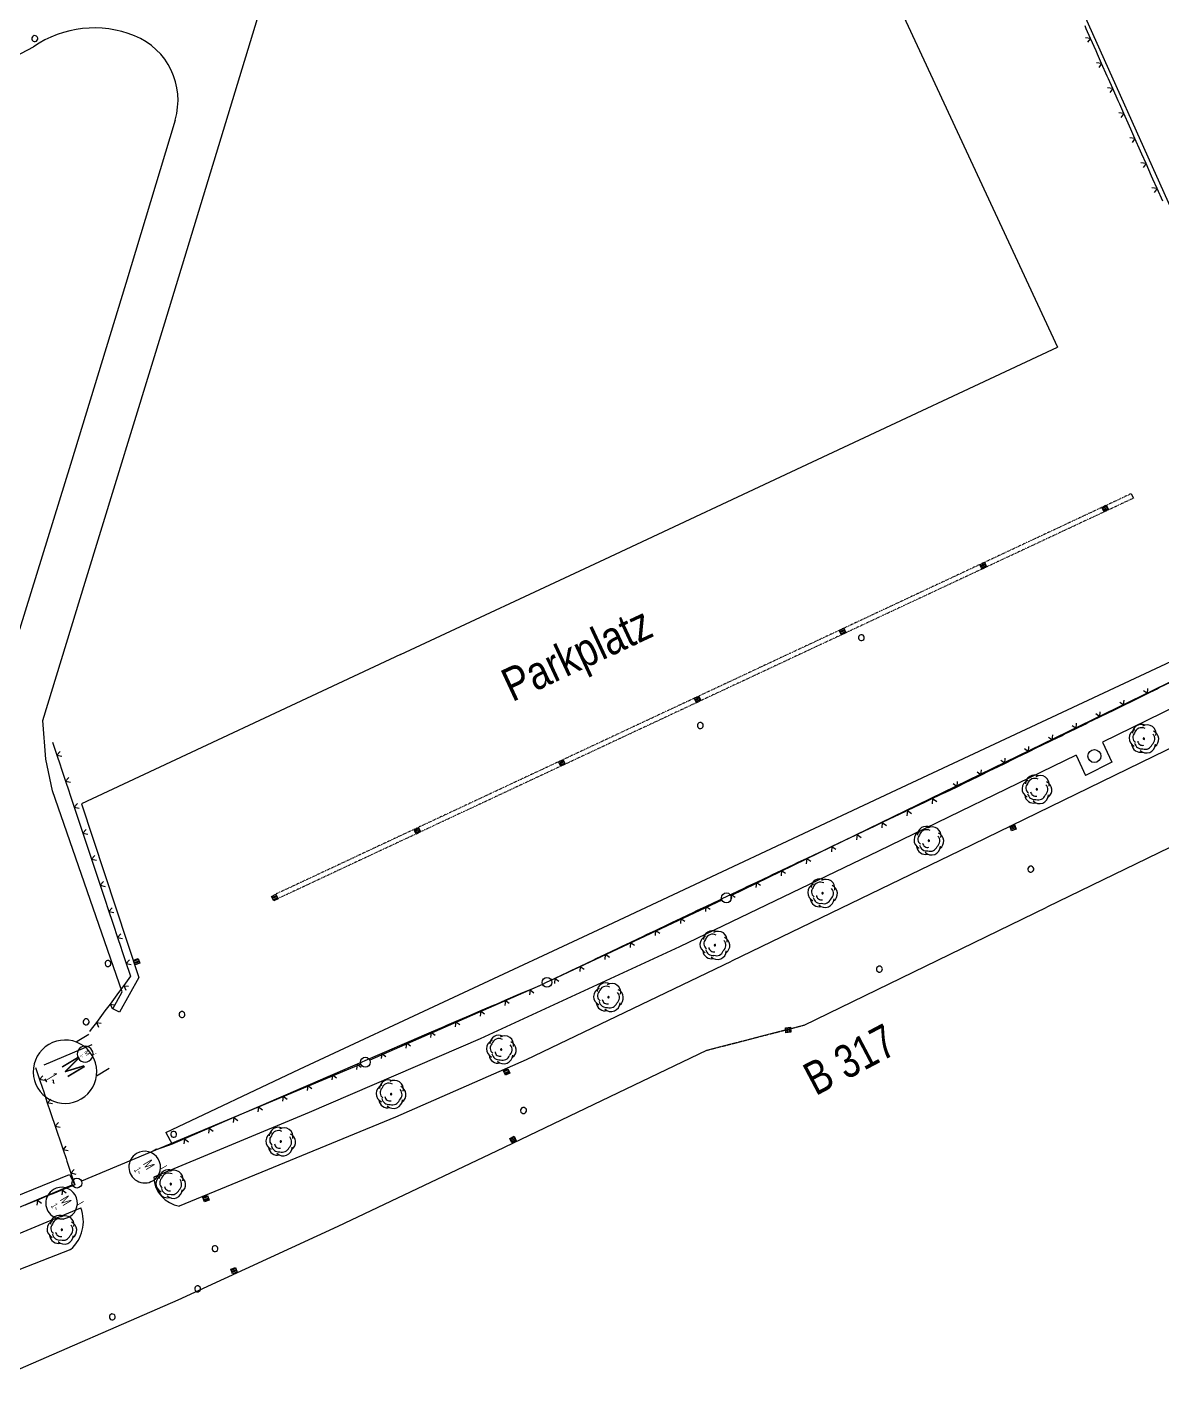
# Model space of a CAD drawing. Header units: millimetres. Extents: x 18890 to 178151, y 13973 to 138738.
# Drawn here: x 73997 to 85452, y 18805 to 32413 of the extents above; entities that cross this region are included whole.
import ezdxf
from ezdxf.enums import TextEntityAlignment as Align

# ---------------------------------------------------------------- set-up
doc = ezdxf.new("R2010")
doc.units = ezdxf.units.MM
doc.linetypes.add('DOT', pattern=[0.25, 0, -0.25])
doc.linetypes.add('HIDDEN', pattern=[0.375, 0.25, -0.125])
doc.layers.add('A0_Grundriß', color=7, linetype='Continuous', lineweight=50)
doc.layers.add('Lageplan', color=7, linetype='Continuous')
doc.styles.add('1', font='TXT')
doc.styles.add('2', font='TXT')

# ---------------------------------------------------------------- blocks, each defined once
blk = doc.blocks.new('Lageplan 6.OG')
at = {"layer": 'Lageplan'}
for p, q in [((-30789, -7448), (-27682, -14388)), ((-30878, -11372), (-28875, -15686)), ((-37884, -15440), (-36901, -12214)), ((-37884, -15440), (-36901, -12214)), ((-40059, -13099), (-39208, -12655)), ((-37780, -13393), (-38276, -15044)), ((-37780, -13393), (-38276, -15044)), ((-38276, -15044), (-38835, -16869)), ((-38276, -15044), (-38835, -16869)), ((-38686, -18057), (-37884, -15440)), ((-38686, -18057), (-37884, -15440)), ((-31346, -16842), (-28875, -15686)), ((-38835, -16869), (-39350, -18536)), ((-33443, -17825), (-31346, -16842)), ((-33443, -17825), (-31346, -16842)), ((-28426, -17305), (-28382, -17281)), ((-28382, -17281), (-28358, -17326)), ((-28129, -17165), (-28108, -17211)), ((-28403, -17349), (-28426, -17305)), ((-28420, -17316), (-28376, -17292)), ((-28370, -17303), (-28414, -17327)), ((-28408, -17338), (-28364, -17314)), ((-28358, -17326), (-28403, -17349)), ((-35503, -18789), (-33443, -17825)), ((-35503, -18789), (-33443, -17825)), ((-29656, -17882), (-29612, -17858)), ((-29656, -17882), (-29612, -17858)), ((-29633, -17926), (-29656, -17882)), ((-29633, -17926), (-29656, -17882)), ((-29651, -17893), (-29606, -17869)), ((-29651, -17893), (-29606, -17869)), ((-29601, -17880), (-29645, -17904)), ((-29601, -17880), (-29645, -17904)), ((-29639, -17915), (-29595, -17891)), ((-29639, -17915), (-29595, -17891)), ((-29589, -17902), (-29633, -17926)), ((-29589, -17902), (-29633, -17926)), ((-29612, -17858), (-29589, -17902)), ((-29612, -17858), (-29589, -17902)), ((-39113, -19453), (-38686, -18057)), ((-39113, -19453), (-38686, -18057)), ((-26012, -18226), (-32170, -21224)), ((-25994, -18481), (-28418, -19674)), ((-31076, -18546), (-31031, -18524)), ((-31076, -18546), (-31031, -18524)), ((-31054, -18591), (-31076, -18546)), ((-31054, -18591), (-31076, -18546)), ((-31070, -18557), (-31025, -18535)), ((-31070, -18557), (-31025, -18535)), ((-31020, -18546), (-31065, -18568)), ((-31020, -18546), (-31065, -18568)), ((-31059, -18579), (-31014, -18557)), ((-31059, -18579), (-31014, -18557)), ((-31009, -18569), (-31054, -18591)), ((-31009, -18569), (-31054, -18591)), ((-31031, -18524), (-31009, -18569)), ((-31031, -18524), (-31009, -18569)), ((-35503, -18789), (-38724, -20297)), ((-30497, -20156), (-27674, -18833)), ((-32540, -19230), (-32495, -19208)), ((-32540, -19230), (-32495, -19208)), ((-32518, -19275), (-32540, -19230)), ((-32518, -19275), (-32540, -19230)), ((-32534, -19241), (-32490, -19219)), ((-32534, -19241), (-32490, -19219)), ((-32484, -19231), (-32529, -19252)), ((-32484, -19231), (-32529, -19252)), ((-32524, -19264), (-32479, -19242)), ((-32524, -19264), (-32479, -19242)), ((-32473, -19253), (-32518, -19275)), ((-32473, -19253), (-32518, -19275)), ((-32495, -19208), (-32473, -19253)), ((-32495, -19208), (-32473, -19253)), ((-39083, -19844), (-39113, -19453)), ((-39083, -19844), (-39113, -19453)), ((-27508, -19624), (-29861, -20769)), ((-28418, -19674), (-28324, -19876)), ((-39018, -20164), (-39083, -19844)), ((-33909, -19872), (-33864, -19850)), ((-33909, -19872), (-33864, -19850)), ((-33904, -19884), (-33859, -19862)), ((-33904, -19884), (-33859, -19862)), ((-33864, -19850), (-33842, -19895)), ((-33864, -19850), (-33842, -19895)), ((-28686, -19805), (-30679, -20774)), ((-28686, -19805), (-28590, -20009)), ((-33887, -19917), (-33909, -19872)), ((-33887, -19917), (-33909, -19872)), ((-33853, -19873), (-33898, -19895)), ((-33853, -19873), (-33898, -19895)), ((-33893, -19906), (-33848, -19884)), ((-33893, -19906), (-33848, -19884)), ((-33842, -19895), (-33887, -19917)), ((-33842, -19895), (-33887, -19917)), ((-28324, -19876), (-28590, -20009)), ((-38313, -22193), (-39018, -20164)), ((-33407, -21520), (-30497, -20156)), ((-26698, -20232), (-28980, -21339)), ((-38724, -20297), (-38145, -22048)), ((-35368, -20557), (-35323, -20535)), ((-35363, -20568), (-35318, -20546)), ((-35323, -20535), (-35301, -20580)), ((-29355, -20520), (-29308, -20503)), ((-29338, -20567), (-29355, -20520)), ((-29304, -20514), (-29351, -20532)), ((-29347, -20543), (-29300, -20526)), ((-29295, -20538), (-29342, -20555)), ((-29308, -20503), (-29291, -20550)), ((-35346, -20602), (-35368, -20557)), ((-35312, -20557), (-35357, -20579)), ((-35352, -20590), (-35307, -20568)), ((-35301, -20580), (-35346, -20602)), ((-29291, -20550), (-29338, -20567)), ((-30679, -20774), (-32690, -21738)), ((-29861, -20769), (-32165, -21885)), ((-36806, -21231), (-36761, -21209)), ((-36800, -21242), (-36755, -21220)), ((-36761, -21209), (-36739, -21254)), ((-36784, -21276), (-36806, -21231)), ((-36750, -21231), (-36795, -21253)), ((-36789, -21264), (-36744, -21242)), ((-36739, -21254), (-36784, -21276)), ((-32260, -21267), (-33981, -22077)), ((-31430, -22529), (-28980, -21339)), ((-36524, -22975), (-33407, -21520)), ((-32690, -21738), (-34700, -22669)), ((-38198, -21873), (-38151, -21856)), ((-38181, -21920), (-38198, -21873)), ((-38147, -21867), (-38194, -21884)), ((-38189, -21896), (-38143, -21879)), ((-38138, -21891), (-38185, -21908)), ((-38134, -21903), (-38181, -21920)), ((-38151, -21856), (-38134, -21903)), ((-34234, -22878), (-32165, -21885)), ((-38145, -22048), (-38342, -22399)), ((-34072, -22118), (-35814, -22884)), ((-38406, -22365), (-38313, -22193)), ((-38342, -22399), (-38406, -22365)), ((-31620, -22556), (-31570, -22551)), ((-31616, -22606), (-31620, -22556)), ((-31608, -22555), (-31603, -22604)), ((-31591, -22603), (-31595, -22554)), ((-31583, -22552), (-31578, -22602)), ((-31570, -22551), (-31566, -22601)), ((-34700, -22669), (-36426, -23411)), ((-31566, -22601), (-31616, -22606)), ((-34532, -23800), (-32413, -22783)), ((-35905, -22923), (-38725, -24105)), ((-37872, -23613), (-36524, -22975)), ((-35552, -23456), (-34234, -22878)), ((-34465, -22990), (-34420, -22970)), ((-34445, -23036), (-34465, -22990)), ((-34415, -22981), (-34460, -23002)), ((-34455, -23013), (-34410, -22993)), ((-34420, -22970), (-34400, -23016)), ((-34405, -23004), (-34450, -23024)), ((-34400, -23016), (-34445, -23036)), ((-36426, -23411), (-37993, -24065)), ((-37736, -24355), (-35552, -23456)), ((-37872, -23613), (-37809, -23730)), ((-34402, -23673), (-34357, -23652)), ((-34382, -23718), (-34402, -23673)), ((-34351, -23664), (-34397, -23684)), ((-34392, -23695), (-34347, -23675)), ((-34357, -23652), (-34336, -23698)), ((-36132, -24558), (-34532, -23800)), ((-34341, -23687), (-34387, -23707)), ((-34336, -23698), (-34382, -23718)), ((-40208, -24592), (-38845, -24038)), ((-38845, -24038), (-38791, -24141)), ((-40752, -24954), (-38817, -24143)), ((-37499, -24268), (-37452, -24251)), ((-37482, -24315), (-37499, -24268)), ((-37448, -24263), (-37495, -24280)), ((-37491, -24292), (-37444, -24275)), ((-37440, -24286), (-37487, -24303)), ((-37435, -24298), (-37482, -24315)), ((-37452, -24251), (-37435, -24298)), ((-40209, -24986), (-38731, -24374)), ((-37749, -25302), (-36132, -24558)), ((-38833, -24793), (-40072, -25282)), ((-37218, -24993), (-37171, -24976)), ((-37201, -25040), (-37218, -24993)), ((-37166, -24988), (-37213, -25005)), ((-37209, -25016), (-37162, -24999)), ((-37158, -25011), (-37205, -25028)), ((-37154, -25023), (-37201, -25040)), ((-37171, -24976), (-37154, -25023)), ((-39495, -26062), (-37749, -25302))]:
    blk.add_line(p, q, dxfattribs=at)
at = {"layer": 'Lageplan', "color": 1}
for p, q in [((-28583, -12474), (-28596, -12444)), ((-28541, -12569), (-28583, -12474)), ((-28541, -12569), (-28592, -12564)), ((-28541, -12569), (-28570, -12609)), ((-28484, -12696), (-28541, -12569)), ((-28471, -12727), (-28484, -12696)), ((-28429, -12822), (-28471, -12727)), ((-28429, -12822), (-28480, -12816)), ((-28429, -12822), (-28458, -12862)), ((-28372, -12949), (-28429, -12822)), ((-28359, -12979), (-28372, -12949)), ((-28316, -13074), (-28359, -12979)), ((-28317, -13074), (-28368, -13069)), ((-28316, -13074), (-28346, -13114)), ((-28260, -13201), (-28316, -13074)), ((-28246, -13232), (-28260, -13201)), ((-28204, -13327), (-28256, -13321)), ((-28204, -13327), (-28246, -13232)), ((-28204, -13327), (-28233, -13367)), ((-28148, -13454), (-28204, -13327)), ((-28134, -13484), (-28148, -13454)), ((-28092, -13579), (-28144, -13574)), ((-28092, -13579), (-28134, -13484)), ((-28092, -13579), (-28121, -13619)), ((-28036, -13706), (-28092, -13579)), ((-28022, -13737), (-28036, -13706)), ((-27980, -13832), (-28022, -13737)), ((-27980, -13831), (-28032, -13826)), ((-27980, -13832), (-28009, -13872)), ((-27924, -13959), (-27980, -13832)), ((-27910, -13989), (-27924, -13959)), ((-27868, -14084), (-27910, -13989)), ((-27868, -14084), (-27920, -14078)), ((-27868, -14084), (-27897, -14124)), ((-27811, -14211), (-27868, -14084)), ((-28086, -19241), (-27965, -19182)), ((-27965, -19182), (-28006, -19154)), ((-27966, -19182), (-27962, -19130)), ((-27965, -19182), (-27875, -19138)), ((-27875, -19138), (-27846, -19123)), ((-27846, -19123), (-27725, -19064)), ((-28326, -19359), (-28205, -19299)), ((-28205, -19299), (-28246, -19272)), ((-28206, -19300), (-28202, -19248)), ((-28205, -19299), (-28115, -19255)), ((-28115, -19255), (-28086, -19241)), ((-28566, -19476), (-28445, -19417)), ((-28445, -19417), (-28486, -19389)), ((-28446, -19417), (-28442, -19366)), ((-28445, -19417), (-28355, -19373)), ((-28355, -19373), (-28326, -19359)), ((-28835, -19608), (-28806, -19594)), ((-28806, -19594), (-28685, -19535)), ((-28685, -19535), (-28726, -19507)), ((-28686, -19535), (-28682, -19483)), ((-28685, -19535), (-28595, -19490)), ((-28595, -19490), (-28566, -19476)), ((-39016, -19672), (-38972, -19804)), ((-39016, -19672), (-38972, -19804)), ((-29166, -19770), (-29162, -19718)), ((-29166, -19770), (-29075, -19725)), ((-29075, -19725), (-29046, -19711)), ((-29046, -19711), (-28926, -19652)), ((-28925, -19652), (-28966, -19625)), ((-28926, -19653), (-28922, -19601)), ((-28926, -19652), (-28835, -19608)), ((-38972, -19804), (-38939, -19767)), ((-38972, -19804), (-38939, -19767)), ((-38972, -19804), (-38939, -19903)), ((-38972, -19804), (-38921, -19814)), ((-38972, -19804), (-38939, -19903)), ((-38972, -19804), (-38921, -19814)), ((-29405, -19887), (-29446, -19860)), ((-29405, -19887), (-29446, -19860)), ((-29406, -19888), (-29402, -19836)), ((-29406, -19888), (-29402, -19836)), ((-29406, -19888), (-29315, -19843)), ((-29406, -19888), (-29315, -19843)), ((-29315, -19843), (-29286, -19829)), ((-29315, -19843), (-29286, -19829)), ((-29286, -19829), (-29166, -19770)), ((-29165, -19770), (-29206, -19742)), ((-38939, -19903), (-38929, -19935)), ((-38939, -19903), (-38929, -19935)), ((-38929, -19935), (-38885, -20067)), ((-29645, -20005), (-29686, -19977)), ((-29646, -20005), (-29642, -19953)), ((-29646, -20005), (-29555, -19961)), ((-29555, -19961), (-29526, -19947)), ((-29526, -19947), (-29406, -19888)), ((-29526, -19947), (-29406, -19888)), ((-38885, -20067), (-38852, -20030)), ((-38885, -20067), (-38852, -20166)), ((-38885, -20067), (-38834, -20077)), ((-30006, -20182), (-29886, -20123)), ((-29885, -20123), (-29927, -20095)), ((-29886, -20123), (-29883, -20071)), ((-29886, -20123), (-29795, -20078)), ((-29795, -20078), (-29766, -20064)), ((-29766, -20064), (-29646, -20005)), ((-38852, -20166), (-38841, -20197)), ((-38841, -20197), (-38797, -20330)), ((-30134, -20243), (-30230, -20288)), ((-30135, -20243), (-30139, -20295)), ((-30006, -20182), (-30134, -20243)), ((-30134, -20243), (-30093, -20271)), ((-38797, -20330), (-38764, -20293)), ((-38797, -20330), (-38764, -20429)), ((-38797, -20330), (-38746, -20340)), ((-30484, -20409), (-30515, -20424)), ((-30388, -20364), (-30484, -20409)), ((-30389, -20364), (-30393, -20416)), ((-30260, -20303), (-30388, -20364)), ((-30388, -20364), (-30347, -20392)), ((-30230, -20288), (-30260, -20303)), ((-38764, -20429), (-38754, -20460)), ((-38754, -20460), (-38710, -20592)), ((-30769, -20545), (-30897, -20606)), ((-30738, -20530), (-30769, -20545)), ((-30642, -20485), (-30738, -20530)), ((-30643, -20485), (-30647, -20537)), ((-30515, -20424), (-30642, -20485)), ((-30642, -20485), (-30601, -20513)), ((-38710, -20592), (-38677, -20555)), ((-38710, -20592), (-38677, -20692)), ((-38710, -20593), (-38659, -20603)), ((-31023, -20666), (-31151, -20727)), ((-30992, -20651), (-31023, -20666)), ((-30897, -20606), (-30992, -20651)), ((-30897, -20606), (-30901, -20658)), ((-30896, -20606), (-30855, -20634)), ((-38677, -20692), (-38666, -20723)), ((-38666, -20723), (-38622, -20855)), ((-38622, -20855), (-38589, -20818)), ((-31277, -20787), (-31405, -20848)), ((-31246, -20772), (-31277, -20787)), ((-31151, -20727), (-31246, -20772)), ((-31151, -20727), (-31155, -20779)), ((-31150, -20727), (-31110, -20755)), ((-38622, -20855), (-38589, -20954)), ((-38622, -20855), (-38571, -20866)), ((-38589, -20954), (-38579, -20986)), ((-31531, -20908), (-31659, -20969)), ((-31501, -20893), (-31531, -20908)), ((-31405, -20848), (-31501, -20893)), ((-31405, -20848), (-31409, -20900)), ((-31405, -20848), (-31364, -20876)), ((-38579, -20986), (-38535, -21118)), ((-38535, -21118), (-38502, -21081)), ((-31913, -21090), (-32009, -21135)), ((-31913, -21090), (-31917, -21142)), ((-31785, -21029), (-31913, -21090)), ((-31913, -21089), (-31872, -21118)), ((-31754, -21014), (-31785, -21029)), ((-31659, -20969), (-31754, -21014)), ((-31659, -20969), (-31663, -21021)), ((-31659, -20968), (-31618, -20997)), ((-38535, -21118), (-38502, -21217)), ((-38535, -21118), (-38484, -21129)), ((-38502, -21217), (-38491, -21249)), ((-32167, -21211), (-32263, -21256)), ((-32167, -21211), (-32171, -21263)), ((-32039, -21150), (-32167, -21211)), ((-32167, -21210), (-32126, -21239)), ((-32009, -21135), (-32039, -21150)), ((-38491, -21249), (-38447, -21381)), ((-38447, -21381), (-38414, -21344)), ((-32421, -21332), (-32517, -21377)), ((-32422, -21332), (-32426, -21384)), ((-32293, -21271), (-32421, -21332)), ((-32421, -21332), (-32380, -21360)), ((-32263, -21256), (-32293, -21271)), ((-38447, -21381), (-38414, -21480)), ((-38447, -21381), (-38396, -21392)), ((-38414, -21480), (-38404, -21512)), ((-32771, -21498), (-32802, -21513)), ((-32675, -21453), (-32771, -21498)), ((-32676, -21453), (-32680, -21505)), ((-32548, -21392), (-32675, -21453)), ((-32675, -21452), (-32634, -21481)), ((-32517, -21377), (-32548, -21392)), ((-38404, -21512), (-38360, -21644)), ((-38360, -21644), (-38327, -21607)), ((-33056, -21634), (-33183, -21695)), ((-33025, -21619), (-33056, -21634)), ((-32929, -21574), (-33025, -21619)), ((-32930, -21574), (-32934, -21626)), ((-32802, -21513), (-32929, -21574)), ((-32929, -21574), (-32888, -21602)), ((-38360, -21644), (-38327, -21743)), ((-38360, -21644), (-38309, -21654)), ((-38327, -21743), (-38316, -21775)), ((-33310, -21755), (-33438, -21816)), ((-33279, -21740), (-33310, -21755)), ((-33183, -21695), (-33279, -21740)), ((-33184, -21695), (-33188, -21746)), ((-33183, -21695), (-33142, -21723)), ((-38316, -21775), (-38272, -21907)), ((-38272, -21907), (-38239, -21870)), ((-38272, -21907), (-38239, -22006)), ((-38272, -21907), (-38221, -21917)), ((-33564, -21876), (-33692, -21937)), ((-33533, -21861), (-33564, -21876)), ((-33438, -21816), (-33533, -21861)), ((-33438, -21816), (-33442, -21868)), ((-33437, -21815), (-33396, -21843)), ((-38229, -22037), (-38298, -22131)), ((-38239, -22006), (-38229, -22037)), ((-33818, -21997), (-33946, -22058)), ((-33787, -21982), (-33818, -21997)), ((-33692, -21937), (-33787, -21982)), ((-33692, -21937), (-33696, -21989)), ((-33691, -21937), (-33651, -21965)), ((-38298, -22131), (-38350, -22201)), ((-38299, -22132), (-38250, -22138)), ((-38297, -22129), (-38276, -22177)), ((-34197, -22172), (-34291, -22212)), ((-34197, -22172), (-34203, -22223)), ((-34072, -22118), (-34197, -22172)), ((-34197, -22172), (-34158, -22202)), ((-34041, -22103), (-34072, -22118)), ((-33946, -22058), (-34041, -22103)), ((-33946, -22058), (-33950, -22110)), ((-33945, -22058), (-33905, -22085)), ((-38436, -22317), (-38488, -22387)), ((-38367, -22223), (-38436, -22317)), ((-38435, -22315), (-38414, -22363)), ((-38350, -22201), (-38367, -22223)), ((-34446, -22279), (-34540, -22320)), ((-34446, -22279), (-34452, -22331)), ((-34447, -22279), (-34407, -22309)), ((-34321, -22225), (-34446, -22279)), ((-34291, -22212), (-34321, -22225)), ((-38504, -22409), (-38574, -22503)), ((-38488, -22387), (-38504, -22409)), ((-38437, -22318), (-38388, -22324)), ((-34819, -22440), (-34945, -22494)), ((-34789, -22427), (-34819, -22440)), ((-34696, -22387), (-34789, -22427)), ((-34695, -22387), (-34702, -22438)), ((-34570, -22333), (-34696, -22387)), ((-34696, -22387), (-34656, -22416)), ((-34540, -22320), (-34570, -22333)), ((-38626, -22572), (-38642, -22595)), ((-38574, -22503), (-38626, -22572)), ((-38575, -22504), (-38526, -22510)), ((-38573, -22501), (-38552, -22549)), ((-35068, -22548), (-35194, -22602)), ((-35039, -22535), (-35068, -22548)), ((-34945, -22494), (-35039, -22535)), ((-34945, -22494), (-34951, -22546)), ((-34945, -22495), (-34905, -22524)), ((-35443, -22709), (-35537, -22750)), ((-35443, -22709), (-35449, -22761)), ((-35318, -22655), (-35443, -22709)), ((-35443, -22709), (-35403, -22739)), ((-35288, -22642), (-35318, -22655)), ((-35194, -22602), (-35288, -22642)), ((-35194, -22602), (-35200, -22653)), ((-35194, -22602), (-35154, -22631)), ((-35786, -22857), (-35816, -22870)), ((-35692, -22817), (-35786, -22857)), ((-35692, -22817), (-35698, -22868)), ((-35567, -22763), (-35692, -22817)), ((-35692, -22817), (-35652, -22846)), ((-35537, -22750), (-35567, -22763)), ((-39188, -22957), (-39148, -23077)), ((-36065, -22978), (-36190, -23032)), ((-36035, -22965), (-36065, -22978)), ((-35941, -22924), (-36035, -22965)), ((-35941, -22924), (-35947, -22976)), ((-35816, -22870), (-35941, -22924)), ((-35941, -22924), (-35902, -22954)), ((-39148, -23078), (-39115, -23041)), ((-39148, -23075), (-39098, -23086)), ((-39148, -23077), (-39118, -23166)), ((-36314, -23085), (-36440, -23139)), ((-36284, -23072), (-36314, -23085)), ((-36190, -23032), (-36284, -23072)), ((-36190, -23032), (-36196, -23083)), ((-36190, -23032), (-36151, -23062)), ((-39118, -23166), (-39109, -23194)), ((-39109, -23194), (-39069, -23313)), ((-36689, -23247), (-36782, -23287)), ((-36688, -23247), (-36695, -23298)), ((-36563, -23193), (-36689, -23247)), ((-36689, -23247), (-36649, -23277)), ((-36533, -23180), (-36563, -23193)), ((-36440, -23139), (-36533, -23180)), ((-36439, -23139), (-36445, -23191)), ((-36440, -23139), (-36400, -23169)), ((-39069, -23312), (-39018, -23322)), ((-39069, -23313), (-39039, -23402)), ((-39068, -23314), (-39035, -23277)), ((-39039, -23402), (-39029, -23431)), ((-37031, -23395), (-37061, -23408)), ((-36938, -23354), (-37031, -23395)), ((-36938, -23354), (-36944, -23406)), ((-36812, -23300), (-36938, -23354)), ((-36938, -23354), (-36898, -23384)), ((-36782, -23287), (-36812, -23300)), ((-39029, -23431), (-38989, -23550)), ((-38989, -23551), (-38956, -23514)), ((-37311, -23515), (-37436, -23569)), ((-37281, -23502), (-37311, -23515)), ((-37187, -23462), (-37281, -23502)), ((-37187, -23462), (-37193, -23513)), ((-37061, -23408), (-37187, -23462)), ((-37187, -23462), (-37147, -23492)), ((-38990, -23549), (-38939, -23559)), ((-38989, -23550), (-38960, -23639)), ((-38960, -23639), (-38950, -23668)), ((-38950, -23668), (-38910, -23787)), ((-37685, -23677), (-37779, -23717)), ((-37685, -23677), (-37691, -23728)), ((-37560, -23623), (-37685, -23677)), ((-37685, -23677), (-37645, -23707)), ((-37530, -23610), (-37560, -23623)), ((-37436, -23569), (-37530, -23610)), ((-37436, -23569), (-37442, -23621)), ((-37436, -23570), (-37396, -23599)), ((-38910, -23788), (-38877, -23751)), ((-38910, -23785), (-38860, -23796)), ((-38910, -23787), (-38880, -23876)), ((-37809, -23730), (-37969, -23789)), ((-37779, -23717), (-37809, -23730)), ((-38880, -23876), (-38871, -23904)), ((-38871, -23904), (-38831, -24023)), ((-38831, -24022), (-38780, -24033)), ((-38831, -24023), (-38801, -24112)), ((-38830, -24024), (-38798, -23987)), ((-38917, -24193), (-39012, -24231)), ((-38917, -24193), (-38924, -24244)), ((-38918, -24193), (-38878, -24223)), ((-38791, -24141), (-38917, -24193)), ((-38801, -24112), (-38791, -24141)), ((-39262, -24334), (-39292, -24346)), ((-39168, -24295), (-39262, -24334)), ((-39168, -24295), (-39175, -24347)), ((-39042, -24244), (-39168, -24295)), ((-39168, -24296), (-39129, -24326)), ((-39012, -24231), (-39042, -24244))]:
    blk.add_line(p, q, dxfattribs=at)
at = {"layer": 'Lageplan', "linetype": 'DOT'}
for p, q in [((-28129, -17165), (-36762, -21207)), ((-28108, -17211), (-36740, -21252))]:
    blk.add_line(p, q, dxfattribs=at)
at = {"layer": 'Lageplan', "linetype": 'HIDDEN'}
blk.add_line((-32413, -22783), (-31430, -22529), dxfattribs=at)
at = {"layer": 'Lageplan', "color": 3}
blk.add_line((-38620, -22729), (-39103, -22934), dxfattribs=at)
blk.add_circle((-28501, -19814), 65, dxfattribs=at)
at = {"layer": 'Lageplan', "color": 1}
for centre in [(-32215, -21245), (-34026, -22098), (-35859, -22904), (-38770, -24124)]:
    blk.add_circle(centre, 50, dxfattribs=at)
at = {"layer": 'Lageplan'}
for centre, radius, start, end in [((-38594, -13549), 1085, 68.0193, 124.4869), ((-38594, -13549), 1085, 68.0193, 124.4869), ((-38450, -13192), 700, 343.273, 68.1261), ((-38450, -13192), 700, 343.273, 68.1261), ((-37691, -24056), 303, 181.7386, 261.4079), ((-39078, -24512), 373, 311.0178, 21.6482)]:
    blk.add_arc(centre, radius, start, end, dxfattribs=at)
at = {"layer": 'Lageplan', "color": 5}
for centre, major_axis, start_param, end_param in [((-39195, -12571), (21.2, 21.2), 1.745194, 3.31599), ((-39195, -12571), (21.2, 21.2), 1.745194, 3.31599), ((-39195, -12571), (21.2, 21.2), 0.174397, 1.745194), ((-39195, -12571), (21.2, 21.2), 0.174397, 1.745194), ((-39195, -12571), (21.2, 21.2), 3.31599, 4.886786), ((-39195, -12571), (21.2, 21.2), 3.31599, 4.886786), ((-39195, -12571), (21.2, 21.2), 4.886786, 6.457583), ((-39195, -12571), (21.2, 21.2), 4.886786, 6.457583), ((-30853, -18619), (-21.2, 21.2), 0.174481, 1.745278), ((-30853, -18619), (-21.2, 21.2), 0.174481, 1.745278), ((-30853, -18619), (-21.2, 21.2), -1.396315, 0.174481), ((-30853, -18619), (-21.2, 21.2), -1.396315, 0.174481), ((-30853, -18619), (-21.2, 21.2), 1.745278, 3.316074), ((-30853, -18619), (-21.2, 21.2), 1.745278, 3.316074), ((-30853, -18619), (-21.2, 21.2), 3.316074, 4.88687), ((-30853, -18619), (-21.2, 21.2), 3.316074, 4.88687), ((-32479, -19505), (-21.2, 21.2), 0.174481, 1.745278), ((-32479, -19505), (-21.2, 21.2), 0.174481, 1.745278), ((-32479, -19505), (-21.2, 21.2), -1.396315, 0.174481), ((-32479, -19505), (-21.2, 21.2), -1.396315, 0.174481), ((-32479, -19505), (-21.2, 21.2), 1.745278, 3.316074), ((-32479, -19505), (-21.2, 21.2), 1.745278, 3.316074), ((-32479, -19505), (-21.2, 21.2), 3.316074, 4.88687), ((-32479, -19505), (-21.2, 21.2), 3.316074, 4.88687), ((-29143, -20955), (21.2, 21.2), 1.745194, 3.31599), ((-29143, -20955), (21.2, 21.2), 0.174397, 1.745194), ((-29143, -20955), (21.2, 21.2), 4.886786, 6.457583), ((-29143, -20955), (21.2, 21.2), 3.31599, 4.886786), ((-38457, -21907), (21.2, 21.2), 1.745194, 3.31599), ((-38457, -21907), (21.2, 21.2), 0.174397, 1.745194), ((-38457, -21907), (21.2, 21.2), 4.886786, 6.457583), ((-38457, -21907), (21.2, 21.2), 3.31599, 4.886786), ((-30671, -21965), (21.2, 21.2), 1.745194, 3.31599), ((-30671, -21965), (21.2, 21.2), 0.174397, 1.745194), ((-30671, -21965), (21.2, 21.2), 3.31599, 4.886786), ((-30671, -21965), (21.2, 21.2), 4.886786, 6.457583), ((-37710, -22423), (-21.2, 21.2), 0.174481, 1.745278), ((-37710, -22423), (-21.2, 21.2), -1.396315, 0.174481), ((-37710, -22423), (-21.2, 21.2), 1.745278, 3.316074), ((-37710, -22423), (-21.2, 21.2), 3.316074, 4.88687), ((-38677, -22497), (21.2, 21.2), 1.745194, 3.31599), ((-38677, -22497), (21.2, 21.2), 0.174397, 1.745194), ((-38677, -22497), (21.2, 21.2), 3.31599, 4.886786), ((-38677, -22497), (21.2, 21.2), 4.886786, 6.457583), ((-34263, -23391), (21.2, 21.2), 1.745194, 3.31599), ((-34263, -23391), (21.2, 21.2), 0.174397, 1.745194), ((-34263, -23391), (21.2, 21.2), 4.886786, 6.457583), ((-34263, -23391), (21.2, 21.2), 3.31599, 4.886786), ((-37794, -23632), (21.2, 21.2), 1.745194, 3.31599), ((-37794, -23632), (21.2, 21.2), 0.174397, 1.745194), ((-37794, -23632), (21.2, 21.2), 3.31599, 4.886786), ((-37794, -23632), (21.2, 21.2), 4.886786, 6.457583), ((-37377, -24786), (21.2, 21.2), 0.174397, 1.745194), ((-37377, -24786), (21.2, 21.2), 4.886786, 6.457583), ((-37377, -24786), (21.2, 21.2), 1.745194, 3.31599), ((-37377, -24786), (21.2, 21.2), 3.31599, 4.886786), ((-37552, -25191), (21.2, 21.2), 1.745194, 3.31599), ((-37552, -25191), (21.2, 21.2), 0.174397, 1.745194), ((-37552, -25191), (21.2, 21.2), 4.886786, 6.457583), ((-37552, -25191), (21.2, 21.2), 3.31599, 4.886786), ((-38413, -25475), (21.2, 21.2), 0.174397, 1.745194), ((-38413, -25475), (21.2, 21.2), 1.745194, 3.31599), ((-38413, -25475), (21.2, 21.2), 3.31599, 4.886786), ((-38413, -25475), (21.2, 21.2), 4.886786, 6.457583)]:
    blk.add_ellipse(centre, major_axis=major_axis, ratio=1, start_param=start_param, end_param=end_param, dxfattribs=at)
at = {"layer": 'Lageplan'}
for centre, major_axis, start_param, end_param in [((-28062, -19633), (63.6, 63.6), 1.158338, 3.501007), ((-28028, -19584), (63.6, 63.6), 0.338069, 2.331584), ((-28054, -19624), (42.4, 42.4), 1.568962, 3.341483), ((-28025, -19602), (53, 53), 0.294365, 2.070063), ((-27968, -19589), (63.6, 63.6), 5.297928, 7.617243), ((-27967, -19641), (53, 53), 4.643517, 6.216704), ((-27942, -19644), (63.6, 63.6), 4.546511, 6.642634), ((-28036, -19686), (63.6, 63.6), 2.472955, 4.159013), ((-28022, -19667), (53, 53), 2.562752, 4.069216), ((-28014, -19655), (36.1, 36.1), 2.489885, 4.142083), ((-27976, -19693), (63.6, 63.6), 3.130962, 5.47363), ((-27988, -19670), (53, 53), 3.60248, 5.129922), ((-28002, -19638), (-5.3, 5.3), 0.174479, 1.745101), ((-28002, -19638), (5.3, 5.3), 0.174479, 1.745101), ((-28002, -19638), (5.3, 5.3), 3.316071, 4.886693), ((-28002, -19638), (5.3, 5.3), 4.886868, 6.45749), ((-29107, -20095), (63.6, 63.6), 0.338069, 2.331584), ((-29142, -20144), (63.6, 63.6), 1.158338, 3.501007), ((-29134, -20135), (42.4, 42.4), 1.568962, 3.341483), ((-29104, -20114), (53, 53), 0.294365, 2.070063), ((-29047, -20100), (63.6, 63.6), 5.297928, 7.617243), ((-29047, -20152), (53, 53), 4.643517, 6.216704), ((-29021, -20155), (63.6, 63.6), 4.546511, 6.642634), ((-29115, -20198), (63.6, 63.6), 2.472955, 4.159013), ((-29102, -20178), (53, 53), 2.562752, 4.069216), ((-29094, -20167), (36.1, 36.1), 2.489885, 4.142083), ((-29056, -20204), (63.6, 63.6), 3.130962, 5.47363), ((-29067, -20181), (53, 53), 3.60248, 5.129922), ((-29082, -20149), (-5.3, 5.3), 0.174479, 1.745101), ((-29082, -20149), (5.3, 5.3), 0.174479, 1.745101), ((-29082, -20149), (5.3, 5.3), 3.316071, 4.886693), ((-29082, -20149), (5.3, 5.3), 4.886868, 6.45749), ((-30198, -20613), (63.6, 63.6), 0.338069, 2.331584), ((-30138, -20619), (63.6, 63.6), 5.297928, 7.617243), ((-30232, -20662), (63.6, 63.6), 1.158338, 3.501007), ((-30224, -20653), (42.4, 42.4), 1.568962, 3.341483), ((-30195, -20632), (53, 53), 0.294365, 2.070063), ((-30172, -20668), (-5.3, 5.3), 0.174479, 1.745101), ((-30172, -20668), (5.3, 5.3), 0.174479, 1.745101), ((-30172, -20668), (5.3, 5.3), 3.316071, 4.886693), ((-30172, -20668), (5.3, 5.3), 4.886868, 6.45749), ((-30137, -20670), (53, 53), 4.643517, 6.216704), ((-30112, -20673), (63.6, 63.6), 4.546511, 6.642634), ((-30206, -20716), (63.6, 63.6), 2.472955, 4.159013), ((-30192, -20697), (53, 53), 2.562752, 4.069216), ((-30184, -20685), (36.1, 36.1), 2.489885, 4.142083), ((-30146, -20722), (63.6, 63.6), 3.130962, 5.47363), ((-30158, -20700), (53, 53), 3.60248, 5.129922), ((-31271, -21143), (63.6, 63.6), 0.338069, 2.331584), ((-31267, -21161), (53, 53), 0.294365, 2.070063), ((-31210, -21148), (63.6, 63.6), 5.297928, 7.617243), ((-31305, -21192), (63.6, 63.6), 1.158338, 3.501007), ((-31297, -21183), (42.4, 42.4), 1.568962, 3.341483), ((-31257, -21214), (36.1, 36.1), 2.489885, 4.142083), ((-31245, -21197), (-5.3, 5.3), 0.174479, 1.745101), ((-31245, -21197), (5.3, 5.3), 0.174479, 1.745101), ((-31245, -21197), (5.3, 5.3), 3.316071, 4.886693), ((-31245, -21197), (5.3, 5.3), 4.886868, 6.45749), ((-31210, -21200), (53, 53), 4.643517, 6.216704), ((-31185, -21203), (63.6, 63.6), 4.546511, 6.642634), ((-31279, -21245), (63.6, 63.6), 2.472955, 4.159013), ((-31265, -21226), (53, 53), 2.562752, 4.069216), ((-31219, -21252), (63.6, 63.6), 3.130962, 5.47363), ((-31231, -21229), (53, 53), 3.60248, 5.129922), ((-32392, -21716), (63.6, 63.6), 1.158338, 3.501007), ((-32357, -21667), (63.6, 63.6), 0.338069, 2.331584), ((-32354, -21686), (53, 53), 0.294365, 2.070063), ((-32297, -21673), (63.6, 63.6), 5.297928, 7.617243), ((-32383, -21707), (42.4, 42.4), 1.568962, 3.341483), ((-32352, -21751), (53, 53), 2.562752, 4.069216), ((-32343, -21739), (36.1, 36.1), 2.489885, 4.142083), ((-32331, -21722), (-5.3, 5.3), 0.174479, 1.745101), ((-32331, -21722), (5.3, 5.3), 0.174479, 1.745101), ((-32331, -21722), (5.3, 5.3), 3.316071, 4.886693), ((-32331, -21722), (5.3, 5.3), 4.886868, 6.45749), ((-32296, -21724), (53, 53), 4.643517, 6.216704), ((-32271, -21727), (63.6, 63.6), 4.546511, 6.642634), ((-32365, -21770), (63.6, 63.6), 2.472955, 4.159013), ((-32306, -21777), (63.6, 63.6), 3.130962, 5.47363), ((-32317, -21754), (53, 53), 3.60248, 5.129922), ((-33465, -22242), (63.6, 63.6), 1.158338, 3.501007), ((-33431, -22193), (63.6, 63.6), 0.338069, 2.331584), ((-33428, -22212), (53, 53), 0.294365, 2.070063), ((-33371, -22199), (63.6, 63.6), 5.297928, 7.617243), ((-33345, -22254), (63.6, 63.6), 4.546511, 6.642634), ((-33439, -22296), (63.6, 63.6), 2.472955, 4.159013), ((-33457, -22234), (42.4, 42.4), 1.568962, 3.341483), ((-33426, -22277), (53, 53), 2.562752, 4.069216), ((-33417, -22265), (36.1, 36.1), 2.489885, 4.142083), ((-33379, -22303), (63.6, 63.6), 3.130962, 5.47363), ((-33391, -22280), (53, 53), 3.60248, 5.129922), ((-33405, -22248), (-5.3, 5.3), 0.174479, 1.745101), ((-33405, -22248), (5.3, 5.3), 0.174479, 1.745101), ((-33405, -22248), (5.3, 5.3), 3.316071, 4.886693), ((-33405, -22248), (5.3, 5.3), 4.886868, 6.45749), ((-33370, -22251), (53, 53), 4.643517, 6.216704), ((-38890, -23000), (-164, 275), 0.001339, 3.142932), ((-38890, -23000), (-164, 275), 3.142912, 6.284505), ((-34548, -22770), (63.6, 63.6), 1.158338, 3.501007), ((-34513, -22721), (63.6, 63.6), 0.338069, 2.331584), ((-34540, -22761), (42.4, 42.4), 1.568962, 3.341483), ((-34510, -22740), (53, 53), 0.294365, 2.070063), ((-34453, -22727), (63.6, 63.6), 5.297928, 7.617243), ((-34427, -22781), (63.6, 63.6), 4.546511, 6.642634), ((-38687, -22822), (68.6, 41.1), 1.5708, 4.712393), ((-38687, -22822), (68.6, 41.2), 4.712137, 7.85373), ((-34521, -22824), (63.6, 63.6), 2.472955, 4.159013), ((-34508, -22805), (53, 53), 2.562752, 4.069216), ((-34500, -22793), (36.1, 36.1), 2.489885, 4.142083), ((-34462, -22830), (63.6, 63.6), 3.130962, 5.47363), ((-34473, -22808), (53, 53), 3.60248, 5.129922), ((-34488, -22776), (-5.3, 5.3), 0.174479, 1.745101), ((-34488, -22776), (5.3, 5.3), 0.174479, 1.745101), ((-34488, -22776), (5.3, 5.3), 3.316071, 4.886693), ((-34488, -22776), (5.3, 5.3), 4.886868, 6.45749), ((-34453, -22778), (53, 53), 4.643517, 6.216704), ((-35625, -23172), (63.6, 63.6), 0.338069, 2.331584), ((-35622, -23191), (53, 53), 0.294365, 2.070063), ((-35565, -23177), (63.6, 63.6), 5.297928, 7.617243), ((-35660, -23221), (63.6, 63.6), 1.158338, 3.501007), ((-35651, -23212), (42.4, 42.4), 1.568962, 3.341483), ((-35611, -23244), (36.1, 36.1), 2.489885, 4.142083), ((-35599, -23227), (-5.3, 5.3), 0.174479, 1.745101), ((-35599, -23227), (5.3, 5.3), 0.174479, 1.745101), ((-35599, -23227), (5.3, 5.3), 3.316071, 4.886693), ((-35599, -23227), (5.3, 5.3), 4.886868, 6.45749), ((-35564, -23229), (53, 53), 4.643517, 6.216704), ((-35539, -23232), (63.6, 63.6), 4.546511, 6.642634), ((-35633, -23275), (63.6, 63.6), 2.472955, 4.159013), ((-35620, -23256), (53, 53), 2.562752, 4.069216), ((-35574, -23281), (63.6, 63.6), 3.130962, 5.47363), ((-35585, -23259), (53, 53), 3.60248, 5.129922), ((-36773, -23700), (63.6, 63.6), 1.158338, 3.501007), ((-36739, -23651), (63.6, 63.6), 0.338069, 2.331584), ((-36765, -23691), (42.4, 42.4), 1.568962, 3.341483), ((-36736, -23669), (53, 53), 0.294365, 2.070063), ((-36679, -23656), (63.6, 63.6), 5.297928, 7.617243), ((-36678, -23708), (53, 53), 4.643517, 6.216704), ((-36653, -23711), (63.6, 63.6), 4.546511, 6.642634), ((-38086, -23963), (113, 113), 4.467119, 7.608711), ((-36747, -23753), (63.6, 63.6), 2.472955, 4.159013), ((-36734, -23734), (53, 53), 2.562752, 4.069216), ((-36725, -23722), (36.1, 36.1), 2.489885, 4.142083), ((-36687, -23760), (63.6, 63.6), 3.130962, 5.47363), ((-36699, -23737), (53, 53), 3.60248, 5.129922), ((-36713, -23705), (-5.3, 5.3), 0.174479, 1.745101), ((-36713, -23705), (5.3, 5.3), 0.174479, 1.745101), ((-36713, -23705), (5.3, 5.3), 3.316071, 4.886693), ((-36713, -23705), (5.3, 5.3), 4.886868, 6.45749), ((-38086, -23963), (113, 113), 1.325526, 4.467119), ((-37883, -24129), (63.6, 63.6), 1.158338, 3.501007), ((-37849, -24080), (63.6, 63.6), 0.338069, 2.331584), ((-37875, -24120), (42.4, 42.4), 1.568962, 3.341483), ((-37845, -24098), (53, 53), 0.294365, 2.070063), ((-37789, -24085), (63.6, 63.6), 5.297928, 7.617243), ((-37763, -24140), (63.6, 63.6), 4.546511, 6.642634), ((-38925, -24326), (113, 113), 1.325526, 4.467119), ((-38925, -24326), (113, 113), 4.467119, 7.608711), ((-37857, -24182), (63.6, 63.6), 2.472955, 4.159013), ((-37843, -24163), (53, 53), 2.562752, 4.069216), ((-37835, -24152), (36.1, 36.1), 2.489885, 4.142083), ((-37797, -24189), (63.6, 63.6), 3.130962, 5.47363), ((-37809, -24166), (53, 53), 3.60248, 5.129922), ((-37823, -24134), (-5.3, 5.3), 0.174479, 1.745101), ((-37823, -24134), (5.3, 5.3), 0.174479, 1.745101), ((-37823, -24134), (5.3, 5.3), 3.316071, 4.886693), ((-37823, -24134), (5.3, 5.3), 4.886868, 6.45749), ((-37788, -24137), (53, 53), 4.643517, 6.216704), ((-38948, -24540), (63.6, 63.6), 0.338069, 2.331584), ((-38945, -24559), (53, 53), 0.294365, 2.070063), ((-38888, -24546), (63.6, 63.6), 5.297928, 7.617243), ((-38982, -24590), (63.6, 63.6), 1.158338, 3.501007), ((-38974, -24581), (42.4, 42.4), 1.568962, 3.341483), ((-38934, -24612), (36.1, 36.1), 2.489885, 4.142083), ((-38922, -24595), (-5.3, 5.3), 0.174479, 1.745101), ((-38922, -24595), (5.3, 5.3), 0.174479, 1.745101), ((-38922, -24595), (5.3, 5.3), 3.316071, 4.886693), ((-38922, -24595), (5.3, 5.3), 4.886868, 6.45749), ((-38887, -24598), (53, 53), 4.643517, 6.216704), ((-38862, -24601), (63.6, 63.6), 4.546511, 6.642634), ((-38956, -24643), (63.6, 63.6), 2.472955, 4.159013), ((-38943, -24624), (53, 53), 2.562752, 4.069216), ((-38896, -24650), (63.6, 63.6), 3.130962, 5.47363), ((-38908, -24627), (53, 53), 3.60248, 5.129922)]:
    blk.add_ellipse(centre, major_axis=major_axis, ratio=1, start_param=start_param, end_param=end_param, dxfattribs=at)
for points in [[(-38653, -22616), (-38646, -22628), (-38780, -22693), (-38773, -22705)], [(-38627, -22726), (-38626, -22729), (-38659, -22745), (-38657, -22748)], [(-38576, -22812), (-38574, -22815), (-38608, -22831), (-38606, -22834)], [(-38447, -22959), (-38440, -22971), (-38574, -23036), (-38567, -23048)], [(-37967, -23772), (-37964, -23778), (-38031, -23810), (-38027, -23816)], [(-37864, -23943), (-37861, -23949), (-37928, -23981), (-37924, -23987)], [(-38807, -24135), (-38803, -24141), (-38870, -24173), (-38867, -24179)], [(-38704, -24306), (-38700, -24312), (-38767, -24344), (-38764, -24350)]]:
    blk.add_trace(points, dxfattribs=at)
at = {"layer": 'Lageplan', "style": '2'}
for s, rotation, width, p in [('Parkplatz', 25, 0.85179, (-34377, -19271)), ('Parkplatz', 25, 0.85179, (-34377, -19271)), ('B 317', 27.8, 0.815463, (-31315, -23248))]:
    blk.add_text(s, height=336.1, rotation=rotation, dxfattribs=dict(at, width=width)).set_placement(p)
at = {"layer": 'Lageplan', "style": '1', "oblique": 360}
for s, height, rotation, width, p in [('M', 200, 300.9472, 0.714, (-38892, -23001)), ('1~', 35, 300.9459, 0.470488, (-38734, -22850)), ('M', 50, 300.9459, 0.714, (-38687, -22822)), ('1~', 140.1, 300.9472, 0.470488, (-39078, -23113)), ('M', 100, 300.9471, 0.714, (-38087, -23964)), ('M', 100, 300.9471, 0.714, (-38926, -24327))]:
    blk.add_text(s, height=height, rotation=rotation, dxfattribs=dict(at, width=width)).set_placement(p, align=Align.CENTER)
at = {"layer": 'Lageplan', "style": '1', "width": 0.470488}
for p in [(-38180, -24020), (-39019, -24383)]:
    blk.add_text('1~', height=70, rotation=300.9471, dxfattribs=at).set_placement(p, align=Align.CENTER)

msp = doc.modelspace()

# ---------------------------------------------------------------- block references
at = {"layer": 'A0_Grundriß'}
msp.add_blockref('Lageplan 6.OG', (113271, 44867), dxfattribs=at)

doc.saveas('drawing.dxf')
